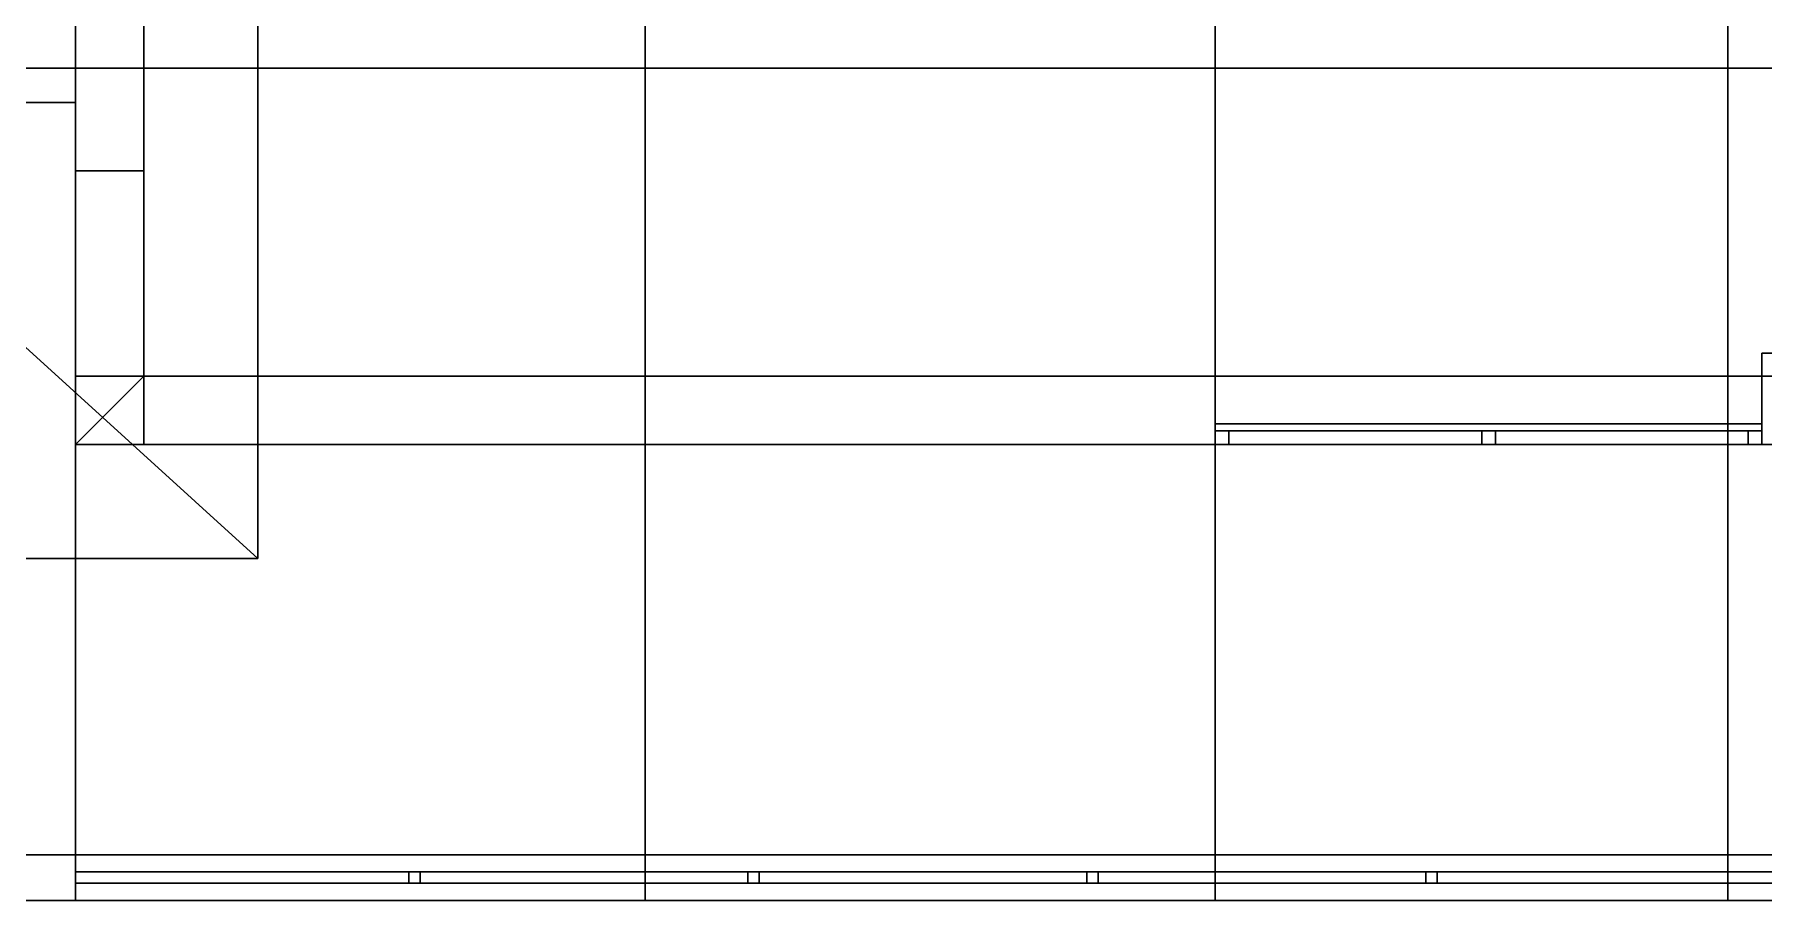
# Model space of a CAD drawing. Header units: millimetres. Extents: x 116.8 to 135.8, y -35.1 to -13.1.
# Drawn here: x 123.66 to 131.25, y -35.14 to -31.34 of the extents above; entities that cross this region are included whole.
import ezdxf

# ---------------------------------------------------------------- set-up
doc = ezdxf.new("R2010")
doc.units = ezdxf.units.MM
for name, color, linetype in [('CROMATO', 251, 'CONTINUOUS'), ('MARMO', 7, 'CONTINUOUS'), ('PARETE_INTERNA', 7, 'CONTINUOUS'), ('PAVIMENTO', 253, 'CONTINUOUS'), ('PAVIMENTO_ESTERNO', 2, 'CONTINUOUS'), ('PAVIMENTO_TERRAZZA', 7, 'CONTINUOUS'), ('PERGOLA', 23, 'CONTINUOUS'), ('PILASTRI', 31, 'CONTINUOUS'), ('RIVESTIMENTO', 33, 'CONTINUOUS'), ('SOFFITTO', 41, 'CONTINUOUS'), ('VETRO', 137, 'CONTINUOUS')]:
    doc.layers.add(name, color=color, linetype=linetype)

msp = doc.modelspace()

# ---------------------------------------------------------------- linework, layer by layer
at = {"layer": 'CROMATO'}
for points in [[(128.903016, -33.0799), (128.903016, -33.1399), (128.843016, -33.1399), (128.843016, -33.0799)], [(128.843016, -33.0799, 2.7), (128.843016, -33.1399, 2.7), (128.903016, -33.1399, 2.7), (128.903016, -33.0799, 2.7)], [(128.843016, -33.0799), (128.843016, -33.1399), (128.843016, -33.1399, 2.7), (128.843016, -33.0799, 2.7)], [(128.903016, -33.0799, 2.7), (128.843016, -33.0799, 2.7), (128.843016, -33.0799), (128.903016, -33.0799)], [(128.843016, -33.1399), (128.903016, -33.1399), (128.903016, -33.1399, 2.7), (128.843016, -33.1399, 2.7)], [(128.903016, -33.1399), (128.903016, -33.0799), (128.903016, -33.0799, 2.7), (128.903016, -33.1399, 2.7)], [(130.073016, -33.0799), (130.073016, -33.1399), (130.013016, -33.1399), (130.013016, -33.0799)], [(130.013016, -33.0799, 2.7), (130.013016, -33.1399, 2.7), (130.073016, -33.1399, 2.7), (130.073016, -33.0799, 2.7)], [(130.013016, -33.0799), (130.013016, -33.1399), (130.013016, -33.1399, 2.7), (130.013016, -33.0799, 2.7)], [(130.073016, -33.0799, 2.7), (130.013016, -33.0799, 2.7), (130.013016, -33.0799), (130.073016, -33.0799)], [(130.013016, -33.1399), (130.073016, -33.1399), (130.073016, -33.1399, 2.7), (130.013016, -33.1399, 2.7)], [(130.073016, -33.1399), (130.073016, -33.0799), (130.073016, -33.0799, 2.7), (130.073016, -33.1399, 2.7)], [(131.183016, -33.0799, 2.7), (131.183016, -33.1399, 2.7), (131.243016, -33.1399, 2.7), (131.243016, -33.0799, 2.7)], [(131.183016, -33.0799), (131.183016, -33.1399), (131.183016, -33.1399, 2.7), (131.183016, -33.0799, 2.7)], [(131.243016, -33.0799, 2.7), (131.183016, -33.0799, 2.7), (131.183016, -33.0799), (131.243016, -33.0799)], [(131.243016, -33.0799), (131.243016, -33.1399), (131.183016, -33.1399), (131.183016, -33.0799)], [(131.183016, -33.1399), (131.243016, -33.1399), (131.243016, -33.1399, 2.7), (131.183016, -33.1399, 2.7)], [(131.243016, -33.1399), (131.243016, -33.0799), (131.243016, -33.0799, 2.7), (131.243016, -33.1399, 2.7)], [(135.768016, -35.0149, 4), (135.768016, -35.0149, 3.95), (123.843016, -35.0149, 3.95), (123.843016, -35.0149, 4)], [(123.843016, -35.0149, 4), (123.843016, -35.0149, 3.95), (123.843016, -35.0649, 3.95), (123.843016, -35.0649, 4)], [(123.843016, -35.0149, 3.95), (135.768016, -35.0149, 3.95), (135.768016, -35.0649, 3.95), (123.843016, -35.0649, 3.95)], [(135.768016, -35.0649, 4), (123.843016, -35.0649, 4), (123.843016, -35.0149, 4), (135.768016, -35.0149, 4)], [(135.768016, -35.0149, 3.75), (135.768016, -35.0149, 3.7), (123.843016, -35.0149, 3.7), (123.843016, -35.0149, 3.75)], [(123.843016, -35.0149, 3.75), (123.843016, -35.0149, 3.7), (123.843016, -35.0649, 3.7), (123.843016, -35.0649, 3.75)], [(123.843016, -35.0149, 3.7), (135.768016, -35.0149, 3.7), (135.768016, -35.0649, 3.7), (123.843016, -35.0649, 3.7)], [(135.768016, -35.0649, 3.75), (123.843016, -35.0649, 3.75), (123.843016, -35.0149, 3.75), (135.768016, -35.0149, 3.75)], [(125.355516, -35.0149, 3.95), (125.355516, -35.0149, 3.5), (125.305516, -35.0149, 3.5), (125.305516, -35.0149, 3.95)], [(125.305516, -35.0149, 3.95), (125.305516, -35.0149, 3.5), (125.305516, -35.0649, 3.5), (125.305516, -35.0649, 3.95)], [(125.305516, -35.0149, 3.5), (125.355516, -35.0149, 3.5), (125.355516, -35.0649, 3.5), (125.305516, -35.0649, 3.5)], [(125.355516, -35.0649, 3.95), (125.305516, -35.0649, 3.95), (125.305516, -35.0149, 3.95), (125.355516, -35.0149, 3.95)], [(125.355516, -35.0149, 3.5), (125.355516, -35.0149, 3.95), (125.355516, -35.0649, 3.95), (125.355516, -35.0649, 3.5)], [(126.843016, -35.0149, 3.95), (126.843016, -35.0149, 3.5), (126.793016, -35.0149, 3.5), (126.793016, -35.0149, 3.95)], [(126.793016, -35.0149, 3.95), (126.793016, -35.0149, 3.5), (126.793016, -35.0649, 3.5), (126.793016, -35.0649, 3.95)], [(126.793016, -35.0149, 3.5), (126.843016, -35.0149, 3.5), (126.843016, -35.0649, 3.5), (126.793016, -35.0649, 3.5)], [(126.843016, -35.0649, 3.95), (126.793016, -35.0649, 3.95), (126.793016, -35.0149, 3.95), (126.843016, -35.0149, 3.95)], [(126.843016, -35.0149, 3.5), (126.843016, -35.0149, 3.95), (126.843016, -35.0649, 3.95), (126.843016, -35.0649, 3.5)], [(128.330516, -35.0149, 3.95), (128.330516, -35.0149, 3.5), (128.280516, -35.0149, 3.5), (128.280516, -35.0149, 3.95)], [(128.280516, -35.0149, 3.95), (128.280516, -35.0149, 3.5), (128.280516, -35.0649, 3.5), (128.280516, -35.0649, 3.95)], [(128.280516, -35.0149, 3.5), (128.330516, -35.0149, 3.5), (128.330516, -35.0649, 3.5), (128.280516, -35.0649, 3.5)], [(128.330516, -35.0649, 3.95), (128.280516, -35.0649, 3.95), (128.280516, -35.0149, 3.95), (128.330516, -35.0149, 3.95)], [(128.330516, -35.0149, 3.5), (128.330516, -35.0149, 3.95), (128.330516, -35.0649, 3.95), (128.330516, -35.0649, 3.5)], [(129.818016, -35.0149, 3.95), (129.818016, -35.0149, 3.5), (129.768016, -35.0149, 3.5), (129.768016, -35.0149, 3.95)], [(129.768016, -35.0149, 3.95), (129.768016, -35.0149, 3.5), (129.768016, -35.0649, 3.5), (129.768016, -35.0649, 3.95)], [(129.768016, -35.0149, 3.5), (129.818016, -35.0149, 3.5), (129.818016, -35.0649, 3.5), (129.768016, -35.0649, 3.5)], [(129.818016, -35.0649, 3.95), (129.768016, -35.0649, 3.95), (129.768016, -35.0149, 3.95), (129.818016, -35.0149, 3.95)], [(129.818016, -35.0149, 3.5), (129.818016, -35.0149, 3.95), (129.818016, -35.0649, 3.95), (129.818016, -35.0649, 3.5)], [(123.843016, -35.0649, 4), (123.843016, -35.0649, 3.95), (135.768016, -35.0649, 3.95), (135.768016, -35.0649, 4)], [(123.843016, -35.0649, 3.75), (123.843016, -35.0649, 3.7), (135.768016, -35.0649, 3.7), (135.768016, -35.0649, 3.75)], [(125.305516, -35.0649, 3.95), (125.305516, -35.0649, 3.5), (125.355516, -35.0649, 3.5), (125.355516, -35.0649, 3.95)], [(126.793016, -35.0649, 3.95), (126.793016, -35.0649, 3.5), (126.843016, -35.0649, 3.5), (126.843016, -35.0649, 3.95)], [(128.280516, -35.0649, 3.95), (128.280516, -35.0649, 3.5), (128.330516, -35.0649, 3.5), (128.330516, -35.0649, 3.95)], [(129.768016, -35.0649, 3.95), (129.768016, -35.0649, 3.5), (129.818016, -35.0649, 3.5), (129.818016, -35.0649, 3.95)]]:
    msp.add_3dface(points, dxfattribs=at)
at = {"layer": 'MARMO'}
for points in [[(124.143016, -27.8399, -0.0183), (124.143016, -32.8399, -0.0183), (123.843016, -33.1399, -0.0183), (123.843016, -28.1399, -0.0183)], [(123.843016, -28.1399), (123.843016, -33.1399), (124.143016, -32.8399), (124.143016, -27.8399)], [(124.143016, -32.8399, -0.0183), (124.143016, -27.8399, -0.0183), (124.143016, -27.8399), (124.143016, -32.8399)], [(123.843016, -28.1399, -0.0183), (123.843016, -33.1399, -0.0183), (123.843016, -33.1399), (123.843016, -28.1399)], [(123.843016, -33.1399, -0.0183), (133.843016, -33.1399, -0.0183), (133.543016, -32.8399, -0.0183), (124.143016, -32.8399, -0.0183)], [(124.143016, -32.8399), (133.543016, -32.8399), (133.843016, -33.1399), (123.843016, -33.1399)], [(123.843016, -33.1399), (124.143016, -32.8399), (124.143016, -32.8399, -0.0183), (123.843016, -33.1399, -0.0183)], [(124.143016, -32.8399, -0.0183), (133.543016, -32.8399, -0.0183), (133.543016, -32.8399), (124.143016, -32.8399)], [(133.843016, -33.1399, -0.0183), (123.843016, -33.1399, -0.0183), (123.843016, -33.1399), (133.843016, -33.1399)]]:
    msp.add_3dface(points, dxfattribs=at)
at = {"layer": 'PARETE_INTERNA'}
for points in [[(124.143016, -26.8399), (124.143016, -32.8399), (123.843016, -32.8399), (123.843016, -26.8399)], [(123.843016, -26.8399, 2.7), (123.843016, -32.8399, 2.7), (124.143016, -32.8399, 2.7), (124.143016, -26.8399, 2.7)], [(123.843016, -29.8399), (123.843016, -32.8399), (123.843016, -32.8399, 2.7), (123.843016, -29.8399, 2.7)], [(124.143016, -32.8399), (124.143016, -29.8399), (124.143016, -29.8399, 2.7), (124.143016, -32.8399, 2.7)], [(131.543016, -32.7399, 2.7), (131.243016, -32.7399, 2.7), (131.243016, -32.7399), (131.543016, -32.7399)], [(131.243016, -32.7399), (131.243016, -33.1399), (131.243016, -33.1399, 2.7), (131.243016, -32.7399, 2.7)], [(123.843016, -32.8399), (126.343016, -32.8399), (126.343016, -32.8399, 2.7), (123.843016, -32.8399, 2.7)], [(123.843016, -32.8399), (124.143016, -32.8399), (124.143016, -32.8399, 2.7), (123.843016, -32.8399, 2.7)], [(126.343016, -32.8399), (128.843016, -32.8399), (128.843016, -32.8399, 2.7), (126.343016, -32.8399, 2.7)], [(131.243016, -33.1399), (131.543016, -33.1399), (131.543016, -33.1399, 2.7), (131.243016, -33.1399, 2.7)], [(123.843016, -34.9399, 4), (123.843016, -35.1399, 4), (123.543016, -35.1399, 4), (123.543016, -34.9399, 4)], [(123.543016, -34.9399, 4), (123.843016, -34.9399, 4), (123.843016, -34.9399, 3), (123.543016, -34.9399, 3)], [(123.843016, -34.9399, 3), (123.843016, -35.1399, 3), (123.843016, -35.1399, 3.5), (123.843016, -34.9399, 3.5)], [(123.843016, -34.9399, 3.5), (123.843016, -35.1399, 3.5), (135.843016, -35.1399, 3.5), (135.643016, -34.9399, 3.5)], [(126.793016, -34.9399, 3.5), (123.843016, -34.9399, 3.5), (123.843016, -34.9399, 3), (126.793016, -34.9399, 3)], [(123.843016, -34.9399, 3), (123.843016, -35.1399, 3), (123.843016, -35.1399, 4), (123.843016, -34.9399, 4)], [(129.743016, -34.9399, 3.5), (126.793016, -34.9399, 3.5), (126.793016, -34.9399, 3), (129.743016, -34.9399, 3)], [(132.693016, -34.9399, 3.5), (129.743016, -34.9399, 3.5), (129.743016, -34.9399, 3), (132.693016, -34.9399, 3)], [(123.968016, -35.1399, 2.7), (121.593016, -35.1399, 2.7), (121.593016, -35.1399, 3), (123.968016, -35.1399, 3)], [(123.843016, -35.1399, 3), (123.543016, -35.1399, 3), (123.543016, -35.1399, 4), (123.843016, -35.1399, 4)], [(123.843016, -35.1399, 3), (126.843016, -35.1399, 3), (126.843016, -35.1399, 3.5), (123.843016, -35.1399, 3.5)], [(126.343016, -35.1399, 2.7), (123.968016, -35.1399, 2.7), (123.968016, -35.1399, 3), (126.343016, -35.1399, 3)], [(128.718016, -35.1399, 2.7), (126.343016, -35.1399, 2.7), (126.343016, -35.1399, 3), (128.718016, -35.1399, 3)], [(126.843016, -35.1399, 3), (129.843016, -35.1399, 3), (129.843016, -35.1399, 3.5), (126.843016, -35.1399, 3.5)], [(131.093016, -35.1399, 2.7), (128.718016, -35.1399, 2.7), (128.718016, -35.1399, 3), (131.093016, -35.1399, 3)], [(129.843016, -35.1399, 3), (132.843016, -35.1399, 3), (132.843016, -35.1399, 3.5), (129.843016, -35.1399, 3.5)], [(133.468016, -35.1399, 2.7), (131.093016, -35.1399, 2.7), (131.093016, -35.1399, 3), (133.468016, -35.1399, 3)]]:
    msp.add_3dface(points, dxfattribs=at)
at = {"layer": 'PAVIMENTO'}
for points in [[(128.843016, -28.0024, -0.0183), (128.843016, -32.8399, -0.0183), (124.143016, -32.8399, -0.0183), (124.143016, -27.9899, -0.0183)], [(124.143016, -27.9899), (124.143016, -32.8399), (128.843016, -32.8399), (128.843016, -28.0024)], [(124.143016, -27.9899, -0.0183), (124.143016, -32.8399, -0.0183), (124.143016, -32.8399), (124.143016, -27.9899)], [(128.843016, -32.8399, -0.0183), (128.843016, -28.0024, -0.0183), (128.843016, -28.0024), (128.843016, -32.8399)], [(133.543016, -28.0149, -0.0183), (133.543016, -32.8399, -0.0183), (128.843016, -32.8399, -0.0183), (128.843016, -28.0024, -0.0183)], [(128.843016, -28.0024), (128.843016, -32.8399), (133.543016, -32.8399), (133.543016, -28.0149)], [(128.843016, -28.0024, -0.0183), (128.843016, -32.8399, -0.0183), (128.843016, -32.8399), (128.843016, -28.0024)], [(124.143016, -32.8399, -0.0183), (128.843016, -32.8399, -0.0183), (128.843016, -32.8399), (124.143016, -32.8399)], [(128.843016, -32.8399, -0.0183), (133.543016, -32.8399, -0.0183), (133.543016, -32.8399), (128.843016, -32.8399)]]:
    msp.add_3dface(points, dxfattribs=at)
at = {"layer": 'PAVIMENTO_ESTERNO'}
for points in [[(123.843016, -28.1399, -0.0183), (123.843016, -35.1399, -0.0183), (118.843016, -35.1399, -0.0183), (118.843016, -28.1399, -0.0183)], [(121.343016, -28.1399), (121.343016, -31.6399), (123.843016, -31.6399), (123.843016, -28.1399)], [(123.843016, -35.1399, -0.0183), (123.843016, -28.1399, -0.0183), (123.843016, -28.1399), (123.843016, -35.1399)], [(121.343016, -31.6399), (121.343016, -35.1399), (123.843016, -35.1399), (123.843016, -31.6399)], [(123.843016, -33.1399, -0.0183), (123.843016, -35.1399, -0.0183), (123.843016, -35.1399), (123.843016, -33.1399)], [(133.843016, -33.1399), (123.843016, -33.1399), (123.843016, -33.1399, -0.0183), (133.843016, -33.1399, -0.0183)], [(133.843016, -33.1399, -0.0183), (133.843016, -35.1399, -0.0183), (123.843016, -35.1399, -0.0183), (123.843016, -33.1399, -0.0183)], [(126.343016, -35.1399), (123.843016, -35.1399), (123.843016, -33.1399), (126.343016, -33.1399)], [(128.843016, -35.1399), (126.343016, -35.1399), (126.343016, -33.1399), (128.843016, -33.1399)], [(131.343016, -35.1399), (128.843016, -35.1399), (128.843016, -33.1399), (131.343016, -33.1399)], [(118.843016, -35.1399, -0.0183), (123.843016, -35.1399, -0.0183), (123.843016, -35.1399), (118.843016, -35.1399)], [(123.843016, -35.1399, -0.0183), (133.843016, -35.1399, -0.0183), (133.843016, -35.1399), (123.843016, -35.1399)]]:
    msp.add_3dface(points, dxfattribs=at)
at = {"layer": 'PAVIMENTO_TERRAZZA'}
for points in [[(126.343016, -31.4899, 3), (121.593016, -31.4899, 3), (121.593016, -27.8399, 3), (126.343016, -27.8399, 3)], [(131.093016, -31.4899, 3), (126.343016, -31.4899, 3), (126.343016, -27.8399, 3), (131.093016, -27.8399, 3)], [(135.843016, -31.4899, 3), (131.093016, -31.4899, 3), (131.093016, -27.8399, 3), (135.843016, -27.8399, 3)], [(126.343016, -35.1399, 3), (121.593016, -35.1399, 3), (121.593016, -31.4899, 3), (126.343016, -31.4899, 3)], [(131.093016, -35.1399, 3), (126.343016, -35.1399, 3), (126.343016, -31.4899, 3), (131.093016, -31.4899, 3)], [(135.843016, -35.1399, 3), (131.093016, -35.1399, 3), (131.093016, -31.4899, 3), (135.843016, -31.4899, 3)]]:
    msp.add_3dface(points, dxfattribs=at)
at = {"layer": 'PERGOLA'}
for points in [[(123.543016, -28.1399, 5.7), (124.643016, -28.1399, 5.7), (124.643016, -33.6399, 5.7), (123.543016, -32.6399, 5.7)], [(123.543016, -32.6399, 6), (124.643016, -33.6399, 6), (124.643016, -28.1399, 6), (123.543016, -28.1399, 6)], [(124.643016, -33.6399, 5.7), (124.643016, -28.1399, 5.7), (124.643016, -28.1399, 6), (124.643016, -33.6399, 6)], [(123.543016, -32.6399, 5.7), (124.643016, -33.6399, 5.7), (118.343016, -33.6399, 5.7), (119.443016, -32.6399, 5.7)], [(119.443016, -32.6399, 6), (118.343016, -33.6399, 6), (124.643016, -33.6399, 6), (123.543016, -32.6399, 6)], [(124.643016, -33.6399, 5.7), (123.543016, -32.6399, 5.7), (123.543016, -32.6399, 6), (124.643016, -33.6399, 6)], [(123.543016, -32.6399, 5.7), (124.643016, -33.6399, 5.7), (124.643016, -33.6399, 6), (123.543016, -32.6399, 6)], [(118.343016, -33.6399, 5.7), (124.643016, -33.6399, 5.7), (124.643016, -33.6399, 6), (118.343016, -33.6399, 6)]]:
    msp.add_3dface(points, dxfattribs=at)
at = {"layer": 'PILASTRI'}
for points in [[(123.843016, -31.9399, 5.7), (123.843016, -33.1399, 5.7), (124.143016, -33.1399, 5.7), (124.143016, -31.9399, 5.7)], [(123.843016, -31.9399, 3), (123.843016, -33.1399, 3), (123.843016, -33.1399, 5.7), (123.843016, -31.9399, 5.7)], [(124.143016, -31.9399, 5.7), (123.843016, -31.9399, 5.7), (123.843016, -31.9399, 3), (124.143016, -31.9399, 3)], [(124.143016, -33.1399, 3), (124.143016, -31.9399, 3), (124.143016, -31.9399, 5.7), (124.143016, -33.1399, 5.7)], [(123.843016, -33.1399, 3), (124.143016, -33.1399, 3), (124.143016, -33.1399, 5.7), (123.843016, -33.1399, 5.7)]]:
    msp.add_3dface(points, dxfattribs=at)
at = {"layer": 'RIVESTIMENTO'}
for points in [[(126.343016, -32.8399), (123.843016, -32.8399), (123.843016, -33.1399), (126.343016, -33.1399)], [(126.343016, -33.1399, 2.7), (123.843016, -33.1399, 2.7), (123.843016, -32.8399, 2.7), (126.343016, -32.8399, 2.7)], [(123.843016, -33.1399), (123.843016, -32.8399), (123.843016, -32.8399, 2.7), (123.843016, -33.1399, 2.7)], [(128.843016, -32.8399), (126.343016, -32.8399), (126.343016, -33.1399), (128.843016, -33.1399)], [(128.843016, -33.1399, 2.7), (126.343016, -33.1399, 2.7), (126.343016, -32.8399, 2.7), (128.843016, -32.8399, 2.7)], [(128.843016, -32.8399, 2.7), (128.843016, -33.1399, 2.7), (128.843016, -33.1399), (128.843016, -32.8399)], [(128.843016, -33.1399), (123.843016, -33.1399), (123.843016, -33.1399, 2.7), (128.843016, -33.1399, 2.7)]]:
    msp.add_3dface(points, dxfattribs=at)
at = {"layer": 'SOFFITTO'}
for points in [[(126.343016, -27.8399, 2.7), (121.593016, -27.8399, 2.7), (121.593016, -31.4899, 2.7), (126.343016, -31.4899, 2.7)], [(131.093016, -27.8399, 2.7), (126.343016, -27.8399, 2.7), (126.343016, -31.4899, 2.7), (131.093016, -31.4899, 2.7)], [(135.843016, -27.8399, 2.7), (131.093016, -27.8399, 2.7), (131.093016, -31.4899, 2.7), (135.843016, -31.4899, 2.7)], [(126.343016, -31.4899, 2.7), (121.593016, -31.4899, 2.7), (121.593016, -35.1399, 2.7), (126.343016, -35.1399, 2.7)], [(131.093016, -31.4899, 2.7), (126.343016, -31.4899, 2.7), (126.343016, -35.1399, 2.7), (131.093016, -35.1399, 2.7)], [(135.843016, -31.4899, 2.7), (131.093016, -31.4899, 2.7), (131.093016, -35.1399, 2.7), (135.843016, -35.1399, 2.7)]]:
    msp.add_3dface(points, dxfattribs=at)
at = {"layer": 'VETRO'}
for points in [[(128.843016, -33.0499), (128.843016, -33.0799), (131.243016, -33.0799), (131.243016, -33.0499)], [(131.243016, -33.0499, 2.7), (131.243016, -33.0799, 2.7), (128.843016, -33.0799, 2.7), (128.843016, -33.0499, 2.7)], [(128.843016, -33.0799), (128.843016, -33.0499), (128.843016, -33.0499, 2.7), (128.843016, -33.0799, 2.7)], [(128.843016, -33.0499, 2.7), (131.243016, -33.0499, 2.7), (131.243016, -33.0499), (128.843016, -33.0499)], [(131.243016, -33.0499), (131.243016, -33.0799), (131.243016, -33.0799, 2.7), (131.243016, -33.0499, 2.7)], [(131.243016, -33.0799), (128.843016, -33.0799), (128.843016, -33.0799, 2.7), (131.243016, -33.0799, 2.7)]]:
    msp.add_3dface(points, dxfattribs=at)

doc.saveas('drawing.dxf')
